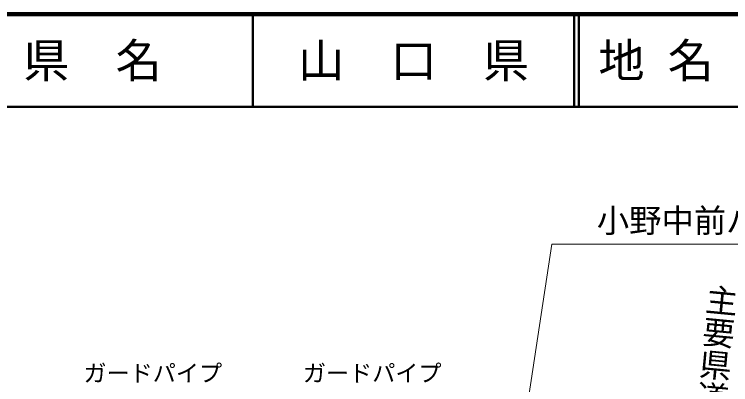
# Model space of a CAD drawing. Units: millimetres, scale not verified. Extents: x 40000 to 423008634, y 20000 to 333183309.
# Drawn here: x 307173 to 384694, y 339926 to 380000 of the extents above; entities that cross this region are included whole.
import ezdxf
from ezdxf.enums import TextEntityAlignment as Align

# ---------------------------------------------------------------- set-up
doc = ezdxf.new("R2010")
doc.units = ezdxf.units.MM
doc.header["$LTSCALE"] = 1000
doc.layers.add('M-BMK-HTXT', color=7, linetype='Continuous')
for name, color, linetype, lineweight in [('M-STR-HTXT', 7, 'Continuous', 13), ('M-TTL', 2, 'Continuous', 140), ('M-TTL-LINE', 7, 'Continuous', 50), ('M-TTL-TXT', 7, 'Continuous', 13)]:
    doc.layers.add(name, color=color, linetype=linetype, lineweight=lineweight)
doc.styles.add('@ＭＳ ゴシック', font='')
doc.styles.add('ＭＳ ゴシック', font='')
doc.styles.get('@ＭＳ ゴシック').set_extended_font_data('@MS Gothic')
doc.styles.get('ＭＳ ゴシック').set_extended_font_data('MS Gothic')

msp = doc.modelspace()

# ---------------------------------------------------------------- linework, layer by layer
at = {"layer": 'M-STR-HTXT'}
msp.add_lwpolyline([(356081, 293984), (365357, 355128), (395709, 355128)], dxfattribs=at)
at = {"layer": 'M-TTL'}
msp.add_line((680000, 380000), (40000, 380000), dxfattribs=at)
at = {"layer": 'M-TTL-LINE'}
for p, q in [((333000, 380000), (333000, 370000)), ((367750, 380000), (367750, 370000)), ((368250, 380000), (368250, 370000)), ((40000, 370000), (680000, 370000))]:
    msp.add_line(p, q, dxfattribs=at)

# ---------------------------------------------------------------- texts
at = {"layer": 'M-BMK-HTXT', "style": '@ＭＳ ゴシック'}
msp.add_text('主要県道\u3000山口徳山線', height=2566, rotation=264.494, dxfattribs=at).set_placement((381823, 350985), align=Align.BOTTOM_LEFT)
at = {"layer": 'M-STR-HTXT', "style": 'ＭＳ ゴシック'}
msp.add_text('小野中前バス停', height=2566, dxfattribs=at).set_placement((370209, 355628), align=Align.BOTTOM_LEFT)
for p in [(322152, 339705), (345900, 339705)]:
    msp.add_text('ガードパイプ', height=1833, dxfattribs=at).set_placement(p, align=Align.BOTTOM_CENTER)
at = {"layer": 'M-TTL-TXT', "style": 'ＭＳ ゴシック'}
for s, p in [('県\u3000名', (315625, 375000)), ('山\u3000口\u3000県', (350375, 375000))]:
    msp.add_text(s, height=3666, dxfattribs=at).set_placement(p, align=Align.MIDDLE_CENTER)
msp.add_text('地 名', height=3666, dxfattribs=at).set_placement((370380, 375000), align=Align.MIDDLE_LEFT)

doc.saveas('drawing.dxf')
